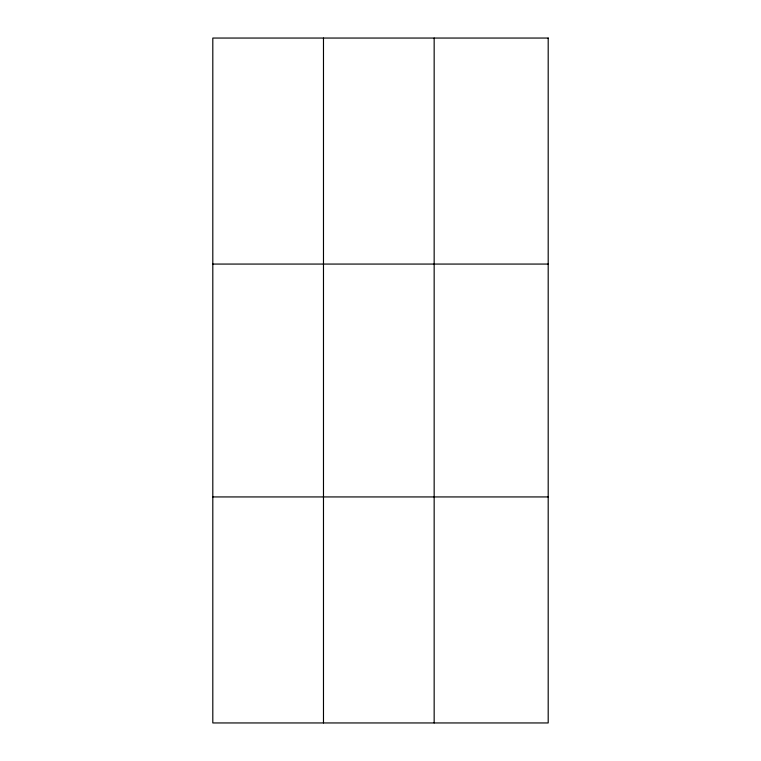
<?xml version="1.0" encoding="UTF-8"?>
<svg xmlns="http://www.w3.org/2000/svg" width="761" height="761" viewBox="0 0 761 761"><rect width="100%" height="100%" fill="white"/><g stroke="black" fill="none" stroke-linecap="round" stroke-linejoin="round"><path stroke-width="1.14" d="M323.482 722.95L323.482 38.05M434.16 722.95L434.16 38.05M212.804 264.067L548.196 264.067M212.804 496.933L548.196 496.933M548.196 38.05L548.196 722.95L212.804 722.95L212.804 38.05L548.196 38.05"/></g></svg>
